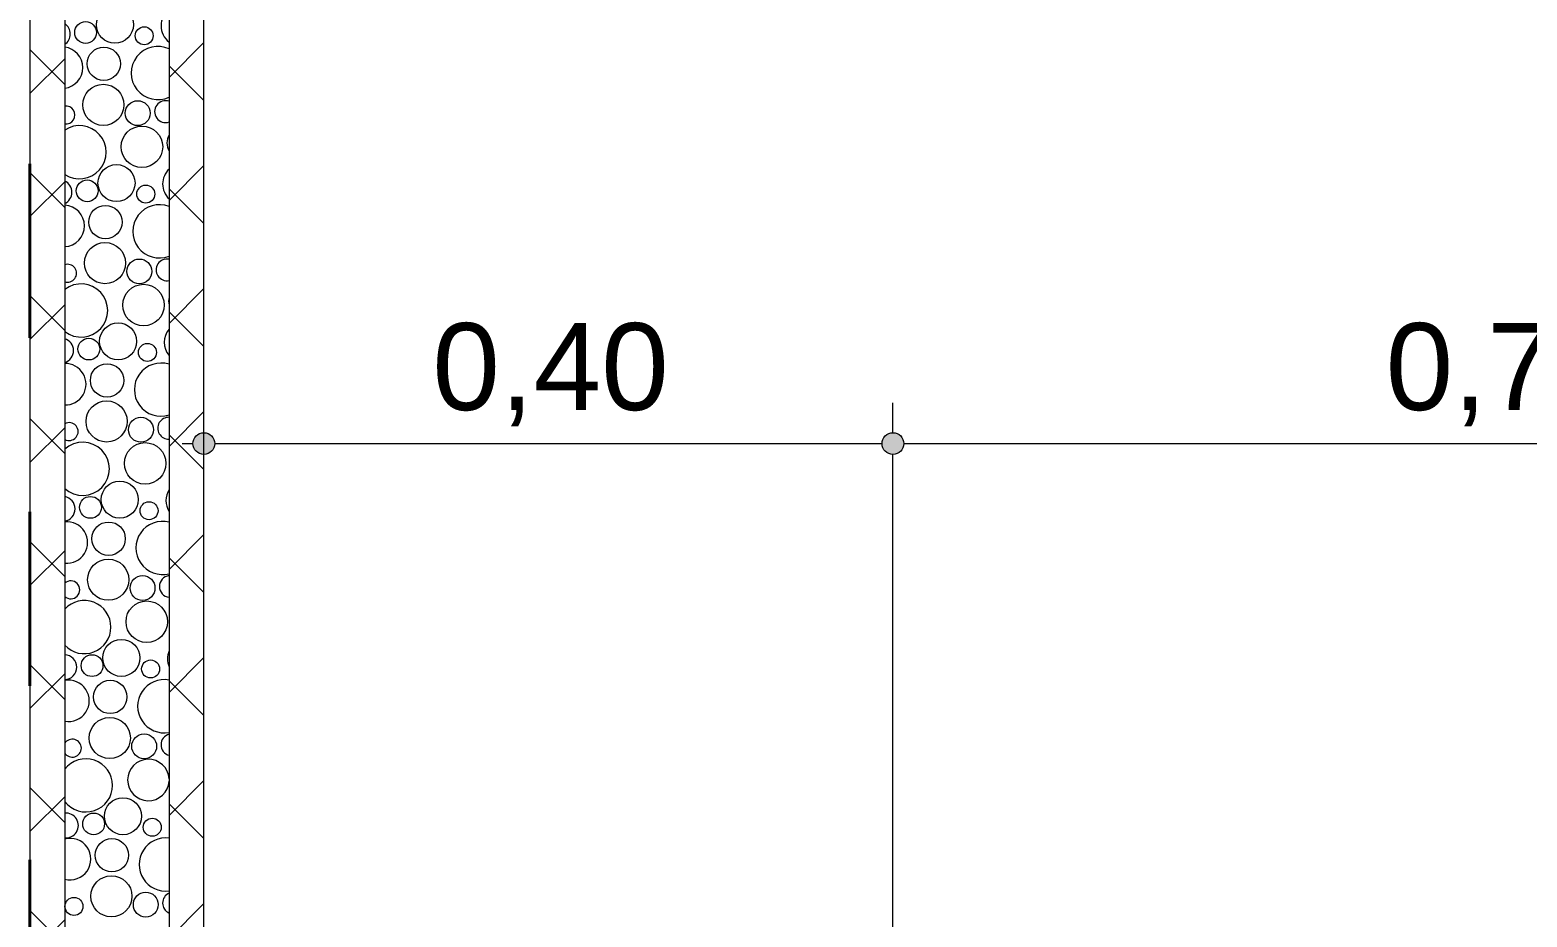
# Model space of a CAD drawing. Header units: metres. Extents: x -1.4 to 64, y -2.2 to 1.7.
# Drawn here: x -1.25 to -0.389, y -1.228 to -0.718 of the extents above; entities that cross this region are included whole.
import ezdxf

# ---------------------------------------------------------------- set-up
doc = ezdxf.new("R2010")
doc.units = ezdxf.units.M
doc.header["$MEASUREMENT"] = 0
doc.linetypes.add('Dashed', pattern=[0.035, 0.0225, -0.0125])
for name, color, linetype, lineweight in [('0_Caneta_No__1', 7, 'Continuous', 40), ('PAREDE CONSTRUIR_Caneta_No__241', 7, 'Continuous', 13), ('PAREDE CONSTRUIR_Caneta_No__83', 84, 'Continuous', 0)]:
    doc.layers.add(name, color=color, linetype=linetype, lineweight=lineweight)
for name, color, linetype, lineweight, true_color in [('0_Caneta_No__167', 7, 'Continuous', 0, 0x0035d5), ('EIXO HIDRÁULICO - Executivo.EXEC_Caneta_No__167', 7, 'Continuous', 0, 0x0035d5), ('LOUCAS-METAIS.ARQ_Caneta_No__13', 7, 'Continuous', 0, 0xaaaaaa), ('PAREDE CONSTRUIR_Caneta_No__96', 7, 'Continuous', 0, 0xb6b6b6)]:
    doc.layers.add(name, color=color, linetype=linetype, lineweight=lineweight, true_color=true_color)
doc.styles.add('GENERATED_STYLE_1', font='arial.ttf')
doc.dimstyles.new('GENERATED_STYLE__3', dxfattribs={"dimtxt": 0.05, "dimasz": 0.02375, "dimexe": 0.18, "dimexo": 0.267183, "dimgap": 0, "dimtad": 1, "dimtih": 1, "dimtoh": 1, "dimzin": 0, "dimdsep": 46, "dimtxsty": 'GENERATED_STYLE_1', "dimblk": 'ARROWHEAD_11', "dimblk1": 'ARROWHEAD_11', "dimblk2": 'ARROWHEAD_11', "dimcen": 0.09, "dimclrd": 256, "dimclre": 256, "dimclrt": 256, "dimadec": 0, "dimazin": 0, "dimtfac": 1, "dimtdec": 4, "dimtmove": 0, "dimatfit": 3, "dimfxl": 0, "dimtolj": 1, "dimtzin": 0, "dimarcsym": 0})
pattern_1 = [(45, (0, 0), (-0.0353553, 0.0353553), []), (135, (0, 0), (0.0353553, 0.0353553), [])]

# ---------------------------------------------------------------- blocks, each defined once
blk = doc.blocks.new('*X9')
at = {"layer": 'PAREDE CONSTRUIR_Caneta_No__96', "color": 253, "linetype": 'Continuous', "lineweight": 0, "true_color": 0xb6b6b6}
for centre, radius in [((-1.20118, -0.71552), 0.01064), ((-1.21802, -0.71995), 0.00627), ((-1.18433, -0.72187), 0.00517), ((-1.20755, -0.73797), 0.00959), ((-1.20781, -0.76156), 0.01183), ((-1.18805, -0.76634), 0.00715), ((-1.18563, -0.78567), 0.01193), ((-1.20025, -0.80652), 0.01064), ((-1.21709, -0.81095), 0.00627), ((-1.18341, -0.81287), 0.00517), ((-1.20663, -0.82897), 0.00959), ((-1.20688, -0.85256), 0.01183), ((-1.18712, -0.85733), 0.00715), ((-1.18471, -0.87667), 0.01193), ((-1.19932, -0.89752), 0.01064), ((-1.21617, -0.90195), 0.00627), ((-1.18248, -0.90387), 0.00517), ((-1.2057, -0.91997), 0.00959), ((-1.20595, -0.94356), 0.01183), ((-1.1862, -0.94833), 0.00715), ((-1.18378, -0.96767), 0.01193), ((-1.1984, -0.98851), 0.01064), ((-1.21524, -0.99295), 0.00627), ((-1.18155, -0.99487), 0.00517), ((-1.20477, -1.01096), 0.00959), ((-1.20503, -1.03455), 0.01183), ((-1.18527, -1.03933), 0.00715), ((-1.18285, -1.05867), 0.01193), ((-1.19747, -1.07951), 0.01064), ((-1.21431, -1.08394), 0.00627), ((-1.18063, -1.08587), 0.00517), ((-1.20384, -1.10196), 0.00959), ((-1.2041, -1.12555), 0.01183), ((-1.18434, -1.13033), 0.00715), ((-1.19654, -1.17051), 0.01064), ((-1.21339, -1.17494), 0.00627), ((-1.1797, -1.17686), 0.00517), ((-1.20292, -1.19296), 0.00959), ((-1.20317, -1.21655), 0.01183), ((-1.2247, -1.22236), 0.00517), ((-1.18342, -1.22133), 0.00715)]:
    blk.add_circle(centre, radius, dxfattribs=at)
for centre, radius, start, end in [((-1.16281, -0.71606), 0.01183, 127.56033, 232.43967), ((-1.23398, -0.72084), 0.00715, 303.64166, 56.35834), ((-1.23156, -0.74017), 0.01193, 277.43792, 82.56208), ((-1.17653, -0.74329), 0.0153, 64.83137, 295.16863), ((-1.22933, -0.76737), 0.00517, 262.39632, 97.60368), ((-1.17209, -0.76545), 0.00627, 70.66181, 289.33819), ((-1.22153, -0.78879), 0.0153, 236.29592, 123.70408), ((-1.16163, -0.78347), 0.00959, 151.06097, 208.93903), ((-1.16188, -0.80706), 0.01183, 133.46937, 226.53063), ((-1.23305, -0.81184), 0.00715, 295.10684, 64.89316), ((-1.23063, -0.83117), 0.01193, 272.96545, 87.03455), ((-1.1756, -0.83429), 0.0153, 68.60999, 291.39001), ((-1.17117, -0.85645), 0.00627, 79.43944, 280.56056), ((-1.22841, -0.85837), 0.00517, 251.84207, 108.15793), ((-1.2206, -0.87979), 0.0153, 232.0137, 127.9863), ((-1.1607, -0.87447), 0.00959, 166.3608, 193.6392), ((-1.16095, -0.89806), 0.01183, 140.02609, 219.97391), ((-1.23212, -0.90283), 0.00715, 287.13464, 72.86536), ((-1.22971, -0.92217), 0.01193, 268.51104, 91.48896), ((-1.17467, -0.92528), 0.0153, 72.29326, 287.70674), ((-1.22748, -0.94937), 0.00517, 240.59666, 119.40334), ((-1.17024, -0.94745), 0.00627, 87.97097, 272.02903), ((-1.21967, -0.97078), 0.0153, 227.46484, 132.53516), ((-1.2312, -0.99383), 0.00715, 279.49309, 80.50691), ((-1.16003, -0.98906), 0.01183, 147.64059, 212.35941), ((-1.22878, -1.01317), 0.01193, 264.04759, 95.95241), ((-1.17374, -1.01628), 0.0153, 75.90232, 284.09768), ((-1.16931, -1.03844), 0.00627, 96.45731, 263.54269), ((-1.22655, -1.04037), 0.00517, 227.91197, 132.08803), ((-1.21874, -1.06178), 0.0153, 222.55641, 137.44359), ((-1.1591, -1.08005), 0.01183, 157.38023, 202.61977), ((-1.23027, -1.08483), 0.00715, 272.01948, 87.98052), ((-1.22785, -1.10417), 0.01193, 259.54749, 100.45251), ((-1.17282, -1.10728), 0.0153, 79.45508, 280.54492), ((-1.22563, -1.13137), 0.00517, 211.83302, 148.16698), ((-1.16839, -1.12944), 0.00627, 105.08974, 254.91026), ((-1.21782, -1.15278), 0.0153, 217.13823, 142.86177), ((-1.18193, -1.14967), 0.01193, 3.07068, 356.92932), ((-1.22934, -1.17583), 0.00715, 264.58032, 95.41968), ((-1.22693, -1.19516), 0.01193, 254.98105, 105.01895), ((-1.17189, -1.19828), 0.0153, 82.96724, 277.03276), ((-1.16746, -1.22044), 0.00627, 114.09183, 245.90817)]:
    blk.add_arc(centre, radius, start, end, dxfattribs=at)
blk = doc.blocks.new('*D21')
at = {"layer": '0_Caneta_No__167', "linetype": 'Continuous', "lineweight": 0, "true_color": 0x0035d5}
for points in [[(-1.15627, -0.95631), (-1.15579, -0.95871), (-1.15444, -0.96073), (-1.15241, -0.96209), (-1.15002, -0.96256), (-1.14763, -0.96209), (-1.1456, -0.96073), (-1.14424, -0.95871), (-1.14377, -0.95631), (-1.14424, -0.95392), (-1.1456, -0.95189), (-1.14763, -0.95054), (-1.15002, -0.95006), (-1.15241, -0.95054), (-1.15444, -0.95189), (-1.15579, -0.95392)], [(-0.76006, -0.95631), (-0.75958, -0.95871), (-0.75823, -0.96073), (-0.7562, -0.96209), (-0.75381, -0.96256), (-0.75142, -0.96209), (-0.74939, -0.96073), (-0.74803, -0.95871), (-0.74756, -0.95631), (-0.74803, -0.95392), (-0.74939, -0.95189), (-0.75142, -0.95054), (-0.75381, -0.95006), (-0.7562, -0.95054), (-0.75823, -0.95189), (-0.75958, -0.95392)]]:
    blk.add_hatch(color=162, dxfattribs=at).paths.add_polyline_path(points)
at = {"layer": '0_Caneta_No__167', "color": 162, "linetype": 'Continuous', "lineweight": 0, "true_color": 0x0035d5}
for p, q in [((-1.15002, -0.95006), (-1.15002, -0.93288)), ((-0.75381, -0.95006), (-0.75381, -0.93288)), ((-1.16252, -0.95631), (-1.15627, -0.95631)), ((-1.15002, -1.2235), (-1.15002, -0.96256)), ((-1.14377, -0.95631), (-0.76006, -0.95631)), ((-0.75381, -1.2235), (-0.75381, -0.96256))]:
    blk.add_line(p, q, dxfattribs=at)
for centre in [(-1.15002, -0.95631), (-0.75381, -0.95631)]:
    blk.add_circle(centre, 0.00625, dxfattribs=at)
at = {"layer": '0_Caneta_No__167', "color": 162, "lineweight": 0, "true_color": 0x0035d5, "insert": (-1.01864, -0.94631), "char_height": 0.05, "attachment_point": 7, "style": 'GENERATED_STYLE_1'}
blk.add_mtext('\\A1;{\\pql;\\fArial|b0|i0|c0|p0;\\W1.000000;0,40}', dxfattribs=at)
blk = doc.blocks.new('ARROWHEAD_11')
at = {"color": 0, "linetype": 'Continuous', "lineweight": 0}
blk.add_line((0, 0), (-1, 0), dxfattribs=at)
at = {"color": 0, "linetype": 'Continuous', "lineweight": 0, "const_width": 0.25, "flags": 128}
blk.add_lwpolyline([(-0.125, 0, 1), (0.125, 0, 1)], format="xyb", close=True, dxfattribs=at)
blk = doc.blocks.new('*D22')
at = {"layer": '0_Caneta_No__167', "linetype": 'Continuous', "lineweight": 0, "true_color": 0x0035d5}
for points in [[(-0.76006, -0.95631), (-0.75958, -0.95871), (-0.75823, -0.96073), (-0.7562, -0.96209), (-0.75381, -0.96256), (-0.75142, -0.96209), (-0.74939, -0.96073), (-0.74803, -0.95871), (-0.74756, -0.95631), (-0.74803, -0.95392), (-0.74939, -0.95189), (-0.75142, -0.95054), (-0.75381, -0.95006), (-0.7562, -0.95054), (-0.75823, -0.95189), (-0.75958, -0.95392)], [(-0.06006, -0.95631), (-0.05958, -0.95871), (-0.05823, -0.96073), (-0.0562, -0.96209), (-0.05381, -0.96256), (-0.05142, -0.96209), (-0.04939, -0.96073), (-0.04803, -0.95871), (-0.04756, -0.95631), (-0.04803, -0.95392), (-0.04939, -0.95189), (-0.05142, -0.95054), (-0.05381, -0.95006), (-0.0562, -0.95054), (-0.05823, -0.95189), (-0.05958, -0.95392)]]:
    blk.add_hatch(color=162, dxfattribs=at).paths.add_polyline_path(points)
at = {"layer": '0_Caneta_No__167', "color": 162, "linetype": 'Continuous', "lineweight": 0, "true_color": 0x0035d5}
for p, q in [((-0.75381, -0.95006), (-0.75381, -0.93288)), ((-0.05381, -0.95006), (-0.05381, -0.93288)), ((-0.75381, -1.2235), (-0.75381, -0.96256)), ((-0.74756, -0.95631), (-0.06006, -0.95631)), ((-0.05381, -1.2235), (-0.05381, -0.96256))]:
    blk.add_line(p, q, dxfattribs=at)
blk.add_circle((-0.75381, -0.95631), 0.00625, dxfattribs=at)
at = {"layer": '0_Caneta_No__167', "color": 162, "lineweight": 0, "true_color": 0x0035d5, "insert": (-0.47054, -0.94631), "char_height": 0.05, "attachment_point": 7, "style": 'GENERATED_STYLE_1'}
blk.add_mtext('\\A1;{\\pql;\\fArial|b0|i0|c0|p0;\\W1.000000;0,70}', dxfattribs=at)

msp = doc.modelspace()

# ---------------------------------------------------------------- hatches: boundary and pattern name
at = {"layer": 'PAREDE CONSTRUIR_Caneta_No__83', "linetype": 'Continuous', "lineweight": 0}
h = msp.add_hatch(dxfattribs=at)
h.set_pattern_fill('Placomur_0001', color=84, style=0, pattern_type=2)
h.set_pattern_definition(pattern_1)
h.paths.add_polyline_path([(-1.25002, 0.20451), (-1.25002, -1.89955), (-1.23002, -1.89955), (-1.23002, 0.20451)])
h = msp.add_hatch(dxfattribs=at)
h.set_pattern_fill('Placomur_0001', color=84, style=0, pattern_type=2)
h.set_pattern_definition(pattern_1)
h.paths.add_polyline_path([(-1.17002, 0.20451), (-1.17002, -1.89955), (-1.15002, -1.89955), (-1.15002, 0.20451)])

# ---------------------------------------------------------------- linework, layer by layer
at = {"layer": '0_Caneta_No__1', "color": 7, "linetype": 'Dashed', "lineweight": 40}
msp.add_lwpolyline([(-1.25002, -1.99955), (3.45023, -1.99955), (3.45023, 0.40451), (-1.25002, 0.40451)], close=True, dxfattribs=at)
at = {"layer": 'EIXO HIDRÁULICO - Executivo.EXEC_Caneta_No__167', "color": 162, "linetype": 'Dashed', "lineweight": 0, "true_color": 0x0035d5}
msp.add_line((-0.75381, -1.89955), (-0.75381, -0.9501), dxfattribs=at)
at = {"layer": 'LOUCAS-METAIS.ARQ_Caneta_No__13', "color": 253, "linetype": 'Continuous', "lineweight": 0, "true_color": 0xaaaaaa, "flags": 128}
msp.add_lwpolyline([(-1.25002, 0.18451), (-1.25002, -1.59549)], dxfattribs=at)
at = {"layer": 'PAREDE CONSTRUIR_Caneta_No__241', "color": 7, "linetype": 'Continuous', "lineweight": 13}
for p, q in [((-1.23002, 0.20451), (-1.23002, -1.89955)), ((-1.17002, 0.20451), (-1.17002, -1.89955))]:
    msp.add_line(p, q, dxfattribs=at)
for points in [[(-1.25002, 0.20451), (-1.25002, -1.89955)], [(-1.15002, -1.89955), (-1.15002, 0.20451)]]:
    msp.add_lwpolyline(points, dxfattribs=at)

# ---------------------------------------------------------------- block references
at = {"layer": 'PAREDE CONSTRUIR_Caneta_No__96', "color": 253, "linetype": 'Continuous', "lineweight": 0, "true_color": 0xb6b6b6}
msp.add_blockref('*X9', (0, 0), dxfattribs=at)

# ---------------------------------------------------------------- dimensions: what is measured, and where the dimension line sits
at = {"color": 162, "linetype": 'Continuous', "lineweight": 0, "true_color": 0x0035d5}
for base, p1, p2, picture, middle in [((-0.75381, -0.95631), (-1.15002, -1.14953), (-0.75381, -0.98014), '*D21', (-0.95391, -0.92131)), ((-0.05381, -0.95631), (-0.75381, -0.98014), (-0.05381, -1.01761), '*D22', (-0.40581, -0.92131))]:
    dim = msp.add_linear_dim(base=base, p1=p1, p2=p2, dimstyle='GENERATED_STYLE__3', dxfattribs=at)
    dim.commit()
    dim.dimension.update_dxf_attribs({"geometry": picture, "text_midpoint": middle, "dimtype": 160})

doc.saveas('drawing.dxf')
